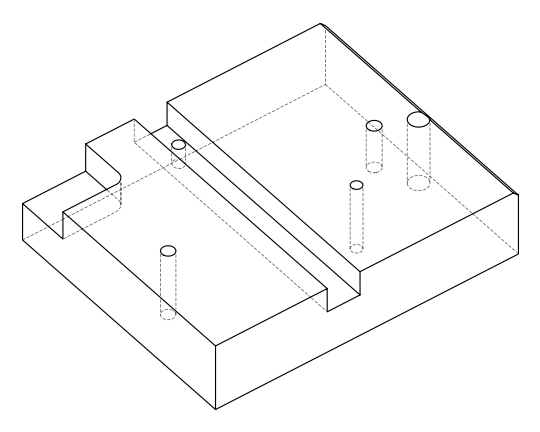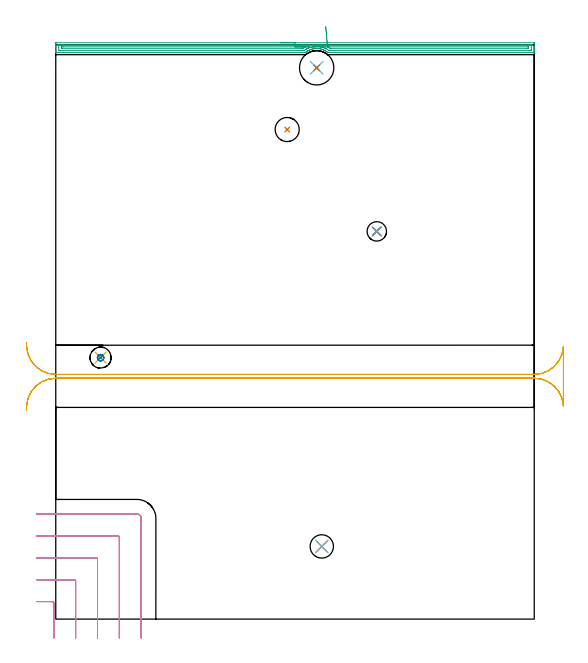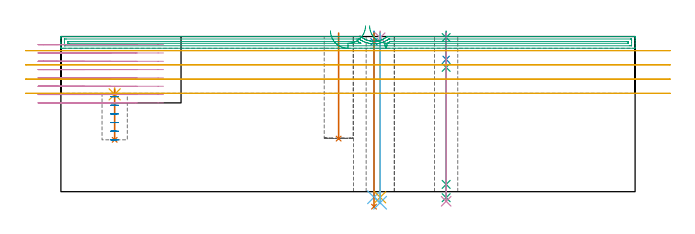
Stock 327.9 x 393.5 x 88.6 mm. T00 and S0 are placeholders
(PLAN: 17 operations, 13 tool changes, 26.9 min)
(1 INDEXABLE_INSERT_DRILL_BLIND_HOLE_FROM_SOLID | STEP1POCKET | NXT0302_004 | 0.24 min | 12402 mm3)
(2 SPOT_DRILL | STEP1HOLE | NXT0321_9005460120000 | 0.05 min | 182 mm3)
(3 SPOT_DRILL_1 | STEP1HOLE_1 | NXT0321_9005460120000 | 0.03 min | 2 mm3)
(4 SPOT_DRILL_2 | STEP1HOLE_2 | NXT0321_9005460120000 | 0.03 min | 2 mm3)
(5 SPOT_DRILL_3 | STEP1POCKET_1 | NXT0321_9005460120000 | 0.04 min | 3568 mm3)
(6 DRILL_THROUGH_HOLE_INTO_CENTER | STEP1HOLE | NXT0301_065 | 0.38 min | 5985 mm3)
(7 DRILL_TO_ENLARGE_THROUGH_HOLE | STEP1HOLE | UGT0301_056 | 0.4 min | 32221 mm3)
(8 DRILL_BLIND_HOLE_INTO_CENTER | STEP1HOLE_1 | NXT0301_058 | 0.06 min | 707 mm3)
(9 GUN_DRILL_THROUGH_HOLE | STEP1HOLE_1 | UGT0307_005 | 0.45 min | 4114 mm3)
(10 DRILL_TO_ENLARGE_THROUGH_HOLE_1 | STEP1HOLE_1 | UGT0301_267 | 0.39 min | 7456 mm3)
(11 DRILL_THROUGH_HOLE_INTO_CENTER_1 | STEP1HOLE_2 | NXT0301_065 | 0.38 min | 6118 mm3)
(12 DRILL_TO_ENLARGE_THROUGH_HOLE_2 | STEP1HOLE_2 | UGT0301_006 | 0.39 min | 11661 mm3)
(13 DRILL_BLIND_HOLE_INTO_CENTER_1 | STEP1POCKET_1 | NXT0301_128 | 0.12 min | 2961 mm3)
(14 MILL_ROUGH_BLIND_HOLE_CONTOUR | STEP1POCKET_1 | NXT0201_013 | Spiral | 0.56 min | 2852 mm3)
(15 AREA_MILL | FG_CHAMFER_SURFACE | UGT0205_001 | 8.08 min | 7329 mm3)
(16 MILL_CORNER_NOTCH_RECTANGULAR | CORNER_NOTCH_RECTANGULAR | UGT0201_094 | Follow Part, ap 5, ae 75% | 8.69 min | 211826 mm3)
(17 MILL_RECTANGULAR_SLOT | SLOT_RECTANGULAR | UGT0201_019 | Follow Part, ap 10, ae 75% | 6.66 min | 447609 mm3)
(TOOL NXT0302_004 | Index. Insert Drill 16.5mm [880-D1650L20-05] | D16.5 PA176 FL83 Z2)
(TOOL NXT0321_9005460120000 | NC Spot Drill, 142deg, 12mm, Carbide, Uncoated | D12 PA142 FL30 Z2)
(TOOL NXT0301_065 | Carbide Drill 9.4mm [860.1-0940-075A1-MM 2214] | D9.4 PA140 FL98 Z2)
(TOOL UGT0301_056 | Twist Drill 23.5 mm | D23.5 PA118 FL155 Z2)
(TOOL NXT0301_058 | Carbide Drill 8.7mm [860.1-0870-026A1-MM 2214] | D8.7 PA140 FL47 Z2)
(TOOL UGT0307_005 | Gun Drill 8.3 mm | D8.3 PA130 FL24 Z1)
(TOOL UGT0301_267 | Twist Drill 13.3 mm | D13.3 PA118 FL108 Z2)
(TOOL UGT0301_006 | Twist Drill 16 mm | D16 PA118 FL120 Z2)
(TOOL NXT0301_128 | Carbide Drill 12mm [861.1-1200-036A1-GP GC34] | D12 PA150 FL37.4 Z2)
(TOOL NXT0201_013 | ENDMILL 10mm | D10 FL30 Z4)
(TOOL UGT0205_001 | Chamfer Mill 20 x 3 x 45 deg. | D20 FL50 Z2)
(TOOL UGT0201_094 | End mill 20 mm | D20 FL38 Z4)
(TOOL UGT0201_019 | End mill 40 mm | D40 FL63 Z6)
(OP 1 INDEXABLE_INSERT_DRILL_BLIND_HOLE_FROM_SOLID)
G17 G21 G94 G90
T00 M6
G54
G17 G0 G90 X158.6 Y335.5 S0 M3
G43 Z98.6 H1
G94 G81 G98 Z30.3 F250. R90.6
G80
M5
M2
(OP 2 SPOT_DRILL)
G17 G21 G94 G90
T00 M6
G54
G17 G0 G90 X178.8 Y377.8 S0 M3
G43 Z98.6 H0
G94 G81 G98 Z85.6 F250. R91.6
G80
M5
M2
(OP 3 SPOT_DRILL_1)
G17 G21 G94 G90
T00 M6
G54
G17 G0 G90 X220. Y265.7 S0 M3
G43 Z98.6 H0
G94 G81 G98 Z88.028 F250. R91.6
G80
M5
M2
(OP 4 SPOT_DRILL_2)
G17 G21 G94 G90
T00 M6
G54
G17 G0 G90 X182.3 Y49.8 S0 M3
G43 Z98.6 H0
G94 G81 G98 Z87.911 F250. R91.6
G80
M5
M2
(OP 5 SPOT_DRILL_3)
G17 G21 G94 G90
T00 M6
G54
G17 G0 G90 X30.7 Y179.2 S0 M3
G43 Z98.6 H0
G94 G81 G98 Z55.58 F250. R59.2
G80
M5
M2
(OP 6 DRILL_THROUGH_HOLE_INTO_CENTER)
G17 G21 G94 G90
T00 M6
G54
G17 G0 G90 X178.8 Y377.8 S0 M3
G43 Z98.6 H1
G94 G73 G98 Z-3.211 F250. Q9.181 R90.6
G80
M5
M2
(OP 7 DRILL_TO_ENLARGE_THROUGH_HOLE)
G17 G21 G94 G90
T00 M6
G54
G17 G0 G90 X178.8 Y377.8 S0 M3
G43 Z98.6 H0
G94 G73 G98 Z-8.56 F250. Q19.432 R90.6
G80
M5
M2
(OP 8 DRILL_BLIND_HOLE_INTO_CENTER)
G17 G21 G94 G90
T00 M6
G54
G17 G0 G90 X220. Y265.7 S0 M3
G43 Z98.6 H1
G94 G81 G98 Z75.55 F250. R90.6
G80
M5
M2
(OP 9 GUN_DRILL_THROUGH_HOLE)
G17 G21 G94 G90
T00 M6
G54
G17 G0 G90 X220. Y265.7 M8
G43 Z98.6 H0
Z85.539
S716 M3
G94 G1 Z70.975 F125. M26
G4 X.084
Z4.15 F250.
G4 X.084
Z-3.435 F125.
G4 X.084
M5
M9
G0 Z85.539
Z98.6
M2
(OP 10 DRILL_TO_ENLARGE_THROUGH_HOLE_1)
G17 G21 G94 G90
T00 M6
G54
G17 G0 G90 X220. Y265.7 S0 M3
G43 Z98.6 H0
G94 G73 G98 Z-5.496 F250. Q11.762 R90.6
G80
M5
M2
(OP 11 DRILL_THROUGH_HOLE_INTO_CENTER_1)
G17 G21 G94 G90
T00 M6
G54
G17 G0 G90 X182.3 Y49.8 S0 M3
G43 Z98.6 H1
G94 G73 G98 Z-3.211 F250. Q9.181 R90.6
G80
M5
M2
(OP 12 DRILL_TO_ENLARGE_THROUGH_HOLE_2)
G17 G21 G94 G90
T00 M6
G54
G17 G0 G90 X182.3 Y49.8 S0 M3
G43 Z98.6 H0
G94 G73 G98 Z-6.307 F250. Q15.818 R90.6
G80
M5
M2
(OP 13 DRILL_BLIND_HOLE_INTO_CENTER_1)
G17 G21 G94 G90
T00 M6
G54
G17 G0 G90 X30.7 Y179.2 S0 M3
G43 Z98.6 H1
G94 G81 G98 Z29.6 F250. R58.2
G80
M5
M2
(OP 14 MILL_ROUGH_BLIND_HOLE_CONTOUR)
G17 G21 G94 G90
T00 M6
G54
G17 G0 G90 X30.7 Y179.2 S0 M3
G43 Z98.6 H0
Z54.267
G94 G3 X31.052 Y181.048 R0.957 F250.
X28.654 Y180.01 R1.848
X29.89 Y177.154 R2.2
X28.654 Y180.01 R-2.2
X29.272 Y178.582 R1.1
X30.7 Y179.2 R1.1
G0 Z49.333
G3 X31.052 Y181.048 R0.957
X28.654 Y180.01 R1.848
X29.89 Y177.154 R2.2
X28.654 Y180.01 R-2.2
X29.272 Y178.582 R1.1
X30.7 Y179.2 R1.1
G0 Z44.4
G3 X31.052 Y181.048 R0.957
X28.654 Y180.01 R1.848
X29.89 Y177.154 R2.2
X28.654 Y180.01 R-2.2
X29.272 Y178.582 R1.1
X30.7 Y179.2 R1.1
G0 Z39.467
G3 X31.052 Y181.048 R0.957
X28.654 Y180.01 R1.848
X29.89 Y177.154 R2.2
X28.654 Y180.01 R-2.2
X29.272 Y178.582 R1.1
X30.7 Y179.2 R1.1
G0 Z34.533
G3 X31.052 Y181.048 R0.957
X28.654 Y180.01 R1.848
X29.89 Y177.154 R2.2
X28.654 Y180.01 R-2.2
X29.272 Y178.582 R1.1
X30.7 Y179.2 R1.1
G0 Z29.6
G3 X31.052 Y181.048 R0.957
X28.654 Y180.01 R1.848
X29.89 Y177.154 R2.2
X28.654 Y180.01 R-2.2
X29.272 Y178.582 R1.1
X30.7 Y179.2 R1.1
G0 Z98.6
M5
M2
(OP 15 AREA_MILL)
G17 G21 G94 G90
T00 M6
G54
G17 G0 G90 X153.95 Y395. S1061 M3
G43 Z98.6 H0
Z91.9
G94 G1 X153.988 Z91.028 F250.
X154.102 Z90.163
X154.291 Z89.312
X154.553 Z88.48
X154.887 Z87.674
X155.29 Z86.9
X155.758 Z86.164
X156.29 Z85.472
X156.879 Z84.829
X157.522 Z84.24
X158.214 Z83.708
X158.95 Z83.24
X159.724 Z82.837
X160.53 Z82.503
X161.362 Z82.241
X162.214 Z82.052
X163.078 Z81.938
X163.95 Z81.9
X327.293
X327.6 Y394.998
X327.89 Y394.993 Z81.903
X327.9 Y394.698 Z82.199
Y392.085 Z84.809
Y390.658 Z86.239
Y389.473 Z87.421
Y388.845 Z88.054
Y388.518 Z88.381
X327.898 Y388.408 Z88.484
X327.89 Y388.303 Z88.588
X327.739 Y388.3 Z88.6
X187.157
X186.352 Y388.306 Z88.592
X186.269 Y388.368 Z88.53
X185.966 Y388.602 Z88.293
X185.861 Y388.684 Z88.212
X185.45 Y388.979 Z87.921
X184.967 Y389.3 Z87.6
X184.523 Y389.555 Z87.343
X184.073 Y389.795 Z87.102
X183.691 Y389.978 Z86.92
X183.587 Y390.024 Z86.873
X183.521 Y390.054 Z86.844
X183.347 Y390.131 Z86.768
X183.306 Y390.15 Z86.75
X183.178 Y390.201 Z86.698
X182.733 Y390.365 Z86.532
X182.284 Y390.515 Z86.381
X181.838 Y390.644 Z86.253
X181.39 Y390.756 Z86.143
X180.943 Y390.847 Z86.05
X180.909 Y390.853 Z86.045
X180.495 Y390.922 Z85.977
X180.275 Y390.95 Z85.949
X180.049 Y390.977 Z85.919
X180.016 Y390.979 Z85.916
X179.601 Y391.016 Z85.88
X179.544 Y391.019 Z85.876
X179.357 Y391.029 Z85.862
X179.178 Y391.038 Z85.852
X179.154 Y391.039 Z85.85
X179.124 Y391.041 Z85.852
X178.707 Y391.046 Z85.85
X178.547 Y391.044 Z85.851
X178.435 Y391.039 Z85.852
X178.388 Y391.037 Z85.854
X178.231 Y391.026 Z85.864
X177.918 Y391.007 Z85.89
X177.812 Y390.999 Z85.897
X177.365 Y390.953 Z85.941
X177.053 Y390.911 Z85.989
X176.918 Y390.891 Z86.008
X176.47 Y390.808 Z86.088
X176.446 Y390.803 Z86.093
X176.024 Y390.711 Z86.189
X175.554 Y390.585 Z86.314
X175.107 Y390.448 Z86.451
X174.71 Y390.307 Z86.589
X174.294 Y390.149 Z86.748
X173.768 Y389.91 Z86.99
X173.471 Y389.761 Z87.135
X173.341 Y389.698 Z87.2
X172.933 Y389.473 Z87.426
X172.876 Y389.439 Z87.459
X172.57 Y389.259 Z87.64
X172.446 Y389.18 Z87.719
X171.996 Y388.869 Z88.029
X171.552 Y388.545 Z88.353
X171.343 Y388.377 Z88.52
X171.241 Y388.304 Z88.589
X171.091 Y388.3 Z88.6
X0.161
X0.01 Y388.303 Z88.588
X0.002 Y388.408 Z88.484
X0. Y388.518 Z88.381
Y388.845 Z88.055
Y389.473 Z87.421
Y391.529 Z85.368
Y392.085 Z84.809
Y392.678 Z84.218
Y394.419 Z82.477
X0.003 Y394.698 Z82.199
X0.01 Y394.993 Z81.903
X0.299 Y394.998 Z81.9
X0.607 Y395.
X163.95
Y393.586 Z83.314
X324.862
X325.508 Y393.585 Z83.315
X325.758 Y393.583 Z83.317
X325.855 Y393.579 Z83.321
X325.891 Y393.574 Z83.326
X325.893 Y393.554 Z83.346
X325.898 Y393.446 Z83.454
X325.9 Y391.703 Z85.197
Y390.344 Z86.556
X325.899 Y389.962 Z86.938
X325.895 Y389.834 Z87.066
X325.89 Y389.733 Z87.167
X325.883 Y389.72 Z87.18
X325.869 Y389.718 Z87.182
X325.83 Y389.717 Z87.183
X325.508 Y389.715 Z87.185
X325.26 Y389.714 Z87.186
X187.802 Y389.715 Z87.185
X187.48 Y389.716 Z87.184
X187.319 Y389.719 Z87.181
X187.242 Y389.721 Z87.179
X187.157 Y389.776 Z87.124
X186.313 Y390.344 Z86.556
X186.265 Y390.375 Z86.525
X186.183 Y390.423 Z86.477
X185.372 Y390.866 Z86.034
X184.66 Y391.215 Z85.685
X184.479 Y391.297 Z85.603
X184.328 Y391.362 Z85.538
X183.587 Y391.637 Z85.263
X182.934 Y391.851 Z85.049
X182.694 Y391.918 Z84.982
X182.066 Y392.085 Z84.815
X181.802 Y392.143 Z84.757
X181.727 Y392.158 Z84.742
X180.909 Y392.299 Z84.601
X180.657 Y392.332 Z84.568
X180.016 Y392.4 Z84.5
X179.667 Y392.427 Z84.473
X179.124 Y392.452 Z84.448
X178.745 Y392.456 Z84.444
X178.231 Y392.444 Z84.456
X177.887 Y392.421 Z84.479
X177.339 Y392.375 Z84.525
X177.07 Y392.348 Z84.552
X176.446 Y392.259 Z84.641
X176.296 Y392.232 Z84.668
X175.554 Y392.089 Z84.811
X175.538 Y392.085 Z84.815
X174.846 Y391.905 Z84.995
X174.765 Y391.882 Z85.018
X174.661 Y391.85 Z85.05
X174.172 Y391.691 Z85.209
X173.768 Y391.549 Z85.351
X173.522 Y391.455 Z85.445
X172.94 Y391.215 Z85.685
X172.891 Y391.193 Z85.707
X172.876 Y391.186 Z85.714
X172.303 Y390.903 Z85.997
X171.983 Y390.735 Z86.165
X171.727 Y390.594 Z86.306
X171.292 Y390.344 Z86.556
X171.168 Y390.269 Z86.631
X171.139 Y390.25 Z86.65
X170.474 Y389.799 Z87.101
X170.355 Y389.721 Z87.179
X170.198 Y389.718 Z87.182
X169.949 Y389.716 Z87.184
X169.305 Y389.715 Z87.185
X168.66 Y389.714 Z87.186
X3.038
X2.392 Y389.715 Z87.185
X2.142 Y389.718 Z87.182
X2.045 Y389.721 Z87.179
X2.009 Y389.726 Z87.174
X2.007 Y389.746 Z87.154
X2.002 Y389.854 Z87.046
X2. Y391.597 Z85.303
Y392.956 Z83.944
X2.001 Y393.338 Z83.562
X2.005 Y393.467 Z83.433
X2.01 Y393.567 Z83.333
X2.017 Y393.58 Z83.32
X2.031 Y393.582 Z83.318
X2.07 Y393.584 Z83.316
X2.392 Y393.585 Z83.315
X2.64 Y393.586 Z83.314
X163.95
Y392.172 Z84.728
X171.091 Y392.171 Z84.729
X171.179 Y392.169 Z84.731
X171.325 Y392.165 Z84.735
X171.184 Y392.085 Z84.815
X171.091 Y392.035 Z84.865
X170.553 Y391.739 Z85.161
X170.198 Y391.537 Z85.363
X169.993 Y391.414 Z85.486
X169.67 Y391.215 Z85.685
X169.569 Y391.153 Z85.747
X169.537 Y391.136 Z85.764
X169.482 Y391.133 Z85.767
X169.393 Y391.13 Z85.77
X169.305 Y391.129 Z85.771
X168.501 Y391.128 Z85.772
X4.266 Y391.129 Z85.771
X4.178
X4.09 Y391.132 Z85.768
X4.033 Y391.135 Z85.765
X4.009 Y391.141 Z85.759
X4.007 Y391.158 Z85.742
X4.003 Y391.215 Z85.685
X4.001 Y391.387 Z85.513
X4.009 Y392.085 Z84.815
X4.011 Y392.165 Z84.735
X4.092 Y392.169 Z84.731
X4.178 Y392.17 Z84.73
X4.982 Y392.172 Z84.728
X163.95
X164.822 Z84.766
X165.686 Z84.88
X166.538 Z85.069
X167.37 Z85.331
X168.176 Z85.665
X168.95 Z86.068
X169.686 Z86.537
X170.378 Z87.068
X171.021 Z87.657
X171.61 Z88.301
X172.142 Z88.993
X172.61 Z89.728
X173.013 Z90.502
X173.347 Z91.308
X173.609 Z92.14
X173.798 Z92.992
X173.912 Z93.857
X173.95 Z94.728
G0 X176.299 Y392.134 Z94.766
G1 X176.334 Z93.894
X176.445 Y392.135 Z93.029
X176.631 Z92.176
X176.89 Y392.136 Z91.343
X177.221 Y392.138 Z90.536
X177.621 Y392.139 Z89.761
X178.087 Y392.14 Z89.024
X178.616 Y392.142 Z88.33
X179.203 Y392.144 Z87.685
X179.844 Y392.147 Z87.093
X180.535 Y392.149 Z86.56
X181.269 Y392.151 Z86.088
X182.041 Y392.154 Z85.683
X182.846 Y392.157 Z85.346
X183.677 Y392.16 Z85.081
X184.528 Y392.163 Z84.889
X185.393 Y392.166 Z84.772
X186.264 Y392.169 Z84.731
X187.069 Y392.171 Z84.729
X187.157 Y392.172 Z84.728
X323.634 Y392.171 Z84.729
X323.722
X323.81 Y392.168 Z84.732
X323.867 Y392.165 Z84.735
X323.891 Y392.159 Z84.741
X323.893 Y392.143 Z84.757
X323.896 Y392.085 Z84.815
X323.899 Y391.913 Z84.987
X323.891 Y391.215 Z85.685
X323.889 Y391.135 Z85.765
X323.808 Y391.132 Z85.768
X323.722 Y391.13 Z85.77
X322.918 Y391.128 Z85.772
X188.942 Y391.129 Z85.771
X188.133 Y391.133 Z85.767
X188.05 Y391.136 Z85.764
X187.922 Y391.215 Z85.685
X187.455 Y391.506 Z85.394
X187.157 Y391.673 Z85.227
X186.407 Y392.085 Z84.815
X186.265 Y392.164 Z84.736
X186.264 Y392.169 Z84.731
X186.206 Y392.81 Z84.143
X186.143 Y393.501 Z83.614
X186.077 Y394.235 Z83.146
X186.007 Y395.006 Z82.745
X185.934 Y395.809 Z82.413
X185.859 Y396.639 Z82.152
X185.782 Y397.487 Z81.965
X185.704 Y398.349 Z81.853
X185.625 Y399.217 Z81.817
X185.547 Y400.085 Z81.857
X185.469 Y400.946 Z81.972
X185.392 Y401.794 Z82.163
X185.317 Y402.622 Z82.427
X185.244 Y403.424 Z82.762
X185.174 Y404.194 Z83.167
X185.108 Y404.926 Z83.637
X185.046 Y405.614 Z84.17
X184.988 Y406.253 Z84.76
G0 Z98.6
M5
M2
(OP 16 MILL_CORNER_NOTCH_RECTANGULAR)
G17 G21 G94 G90
T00 M6
G54
G17 G0 G90 X-1.4 Y-12.902 S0 M3
G43 Z98.713 H0
Z83.961
G94 G1 Y-9.902 F250.
Y11.006 F500.
G3 X-2.394 Y12. R1.
G1 X-10.
X-13. F250.
G0 Z98.713
X13.6 Y-13.
Z83.961
G1 Y-10.
Y26.005 F500.
G3 X12.605 Y27. R1.
G1 X-10.
X-13. F250.
G0 Z98.713
X28.6 Y-13.
Z83.961
G1 Y-10.
Y41.005 F500.
G3 X27.605 Y42. R1.
G1 X-10.
X-13. F250.
G0 Z98.713
X43.6 Y-13.
Z83.961
G1 Y-10.
Y56.005 F500.
G3 X42.605 Y57. R1.
G1 X-10.
X-13. F250.
G0 Z98.713
X58.6 Y-13.
Z83.961
G1 Y-10.
Y68.9 F500.
G3 X55.5 Y72. R3.1
G1 X-10.
X-13. F250.
G0 Z98.713
X-1.4 Y-12.902
Z79.21
G1 Y-9.902
Y11.006 F500.
G3 X-2.394 Y12. R1.
G1 X-10.
X-13. F250.
G0 Z98.713
X13.6 Y-13.
Z79.21
G1 Y-10.
Y26.005 F500.
G3 X12.605 Y27. R1.
G1 X-10.
X-13. F250.
G0 Z98.713
X28.6 Y-13.
Z79.21
G1 Y-10.
Y41.005 F500.
G3 X27.605 Y42. R1.
G1 X-10.
X-13. F250.
G0 Z98.713
X43.6 Y-13.
Z79.21
G1 Y-10.
Y56.005 F500.
G3 X42.605 Y57. R1.
G1 X-10.
X-13. F250.
G0 Z98.713
X58.6 Y-13.
Z79.21
G1 Y-10.
Y68.9 F500.
G3 X55.5 Y72. R3.1
G1 X-10.
X-13. F250.
G0 Z98.713
X-1.4 Y-12.902
Z74.458
G1 Y-9.902
Y11.006 F500.
G3 X-2.394 Y12. R1.
G1 X-10.
X-13. F250.
G0 Z98.713
X13.6 Y-13.
Z74.458
G1 Y-10.
Y26.005 F500.
G3 X12.605 Y27. R1.
G1 X-10.
X-13. F250.
G0 Z98.713
X28.6 Y-13.
Z74.458
G1 Y-10.
Y41.005 F500.
G3 X27.605 Y42. R1.
G1 X-10.
X-13. F250.
G0 Z98.713
X43.6 Y-13.
Z74.458
G1 Y-10.
Y56.005 F500.
G3 X42.605 Y57. R1.
G1 X-10.
X-13. F250.
G0 Z98.713
X58.6 Y-13.
Z74.458
G1 Y-10.
Y68.9 F500.
G3 X55.5 Y72. R3.1
G1 X-10.
X-13. F250.
G0 Z98.713
X-1.4 Y-12.902
Z69.706
G1 Y-9.902
Y11.006 F500.
G3 X-2.394 Y12. R1.
G1 X-10.
X-13. F250.
G0 Z98.713
X13.6 Y-13.
Z69.706
G1 Y-10.
Y26.005 F500.
G3 X12.605 Y27. R1.
G1 X-10.
X-13. F250.
G0 Z98.713
X28.6 Y-13.
Z69.706
G1 Y-10.
Y41.005 F500.
G3 X27.605 Y42. R1.
G1 X-10.
X-13. F250.
G0 Z98.713
X43.6 Y-13.
Z69.706
G1 Y-10.
Y56.005 F500.
G3 X42.605 Y57. R1.
G1 X-10.
X-13. F250.
G0 Z98.713
X58.6 Y-13.
Z69.706
G1 Y-10.
Y68.9 F500.
G3 X55.5 Y72. R3.1
G1 X-10.
X-13. F250.
G0 Z98.713
X-1.4 Y-12.902
Z64.955
G1 Y-9.902
Y11.006 F500.
G3 X-2.394 Y12. R1.
G1 X-10.
X-13. F250.
G0 Z98.713
X13.6 Y-13.
Z64.955
G1 Y-10.
Y26.005 F500.
G3 X12.605 Y27. R1.
G1 X-10.
X-13. F250.
G0 Z98.713
X28.6 Y-13.
Z64.955
G1 Y-10.
Y41.005 F500.
G3 X27.605 Y42. R1.
G1 X-10.
X-13. F250.
G0 Z98.713
X43.6 Y-13.
Z64.955
G1 Y-10.
Y56.005 F500.
G3 X42.605 Y57. R1.
G1 X-10.
X-13. F250.
G0 Z98.713
X58.6 Y-13.
Z64.955
G1 Y-10.
Y68.9 F500.
G3 X55.5 Y72. R3.1
G1 X-10.
X-13. F250.
G0 Z98.713
X-1.4 Y-12.902
Z60.203
G1 Y-9.902
Y11.006 F500.
G3 X-2.394 Y12. R1.
G1 X-10.
X-13. F250.
G0 Z98.713
X13.6 Y-13.
Z60.203
G1 Y-10.
Y26.005 F500.
G3 X12.605 Y27. R1.
G1 X-10.
X-13. F250.
G0 Z98.713
X28.6 Y-13.
Z60.203
G1 Y-10.
Y41.005 F500.
G3 X27.605 Y42. R1.
G1 X-10.
X-13. F250.
G0 Z98.713
X43.6 Y-13.
Z60.203
G1 Y-10.
Y56.005 F500.
G3 X42.605 Y57. R1.
G1 X-10.
X-13. F250.
G0 Z98.713
X58.6 Y-13.
Z60.203
G1 Y-10.
Y68.9 F500.
G3 X55.5 Y72. R3.1
G1 X-10.
X-13. F250.
G0 Z98.713
X-1.4 Y-12.902
Z55.452
G1 Y-9.902
Y11.006 F500.
G3 X-2.394 Y12. R1.
G1 X-10.
X-13. F250.
G0 Z98.713
X13.6 Y-13.
Z55.452
G1 Y-10.
Y26.005 F500.
G3 X12.605 Y27. R1.
G1 X-10.
X-13. F250.
G0 Z98.713
X28.6 Y-13.
Z55.452
G1 Y-10.
Y41.005 F500.
G3 X27.605 Y42. R1.
G1 X-10.
X-13. F250.
G0 Z98.713
X43.6 Y-13.
Z55.452
G1 Y-10.
Y56.005 F500.
G3 X42.605 Y57. R1.
G1 X-10.
X-13. F250.
G0 Z98.713
X58.6 Y-13.
Z55.452
G1 Y-10.
Y68.9 F500.
G3 X55.5 Y72. R3.1
G1 X-10.
X-13. F250.
G0 Z98.713
X-1.4 Y-12.902
Z50.7
G1 Y-9.902
Y11.006 F500.
G3 X-2.394 Y12. R1.
G1 X-10.
X-13. F250.
G0 Z98.713
X13.6 Y-13.
Z50.7
G1 Y-10.
Y26.005 F500.
G3 X12.605 Y27. R1.
G1 X-10.
X-13. F250.
G0 Z98.713
X28.6 Y-13.
Z50.7
G1 Y-10.
Y41.005 F500.
G3 X27.605 Y42. R1.
G1 X-10.
X-13. F250.
G0 Z98.713
X43.6 Y-13.
Z50.7
G1 Y-10.
Y56.005 F500.
G3 X42.605 Y57. R1.
G1 X-10.
X-13. F250.
G0 Z98.713
X58.6 Y-13.
Z50.7
G1 Y-10.
Y68.9 F500.
G3 X55.5 Y72. R3.1
G1 X-10.
X-13. F250.
G0 Z98.713
M5
M2
(OP 17 MILL_RECTANGULAR_SLOT)
G17 G21 G94 G90
T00 M6
G54
G17 G0 G90 X-20.134 Y143.2 S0 M3
G43 Z98.713 H0
Z80.5
G94 G1 X-19.97 Y146.195 F250.
G2 X0. Y165.1 R20. F500.
G1 X327.9
G2 X347.87 Y146.195 R20.
G1 X347.9
Y186.605
X347.87
G2 X327.9 Y167.7 R20.
G1 X0.
G2 X-19.97 Y186.605 R20.
G1 X-20.134 Y189.6 F250.
G0 Y143.2 Z72.4
G1 X-19.97 Y146.195
G2 X0. Y165.1 R20. F500.
G1 X327.9
G2 X347.87 Y146.195 R20.
G1 X347.9
Y186.605
X347.87
G2 X327.9 Y167.7 R20.
G1 X0.
G2 X-19.97 Y186.605 R20.
G1 X-20.134 Y189.6 F250.
G0 Y143.2 Z64.3
G1 X-19.97 Y146.195
G2 X0. Y165.1 R20. F500.
G1 X327.9
G2 X347.87 Y146.195 R20.
G1 X347.9
Y186.605
X347.87
G2 X327.9 Y167.7 R20.
G1 X0.
G2 X-19.97 Y186.605 R20.
G1 X-20.134 Y189.6 F250.
G0 Y143.2 Z56.2
G1 X-19.97 Y146.195
G2 X0. Y165.1 R20. F500.
G1 X327.9
G2 X347.87 Y146.195 R20.
G1 X347.9
Y186.605
X347.87
G2 X327.9 Y167.7 R20.
G1 X0.
G2 X-19.97 Y186.605 R20.
G1 X-20.134 Y189.6 F250.
G0 Z98.713
M5
M2
